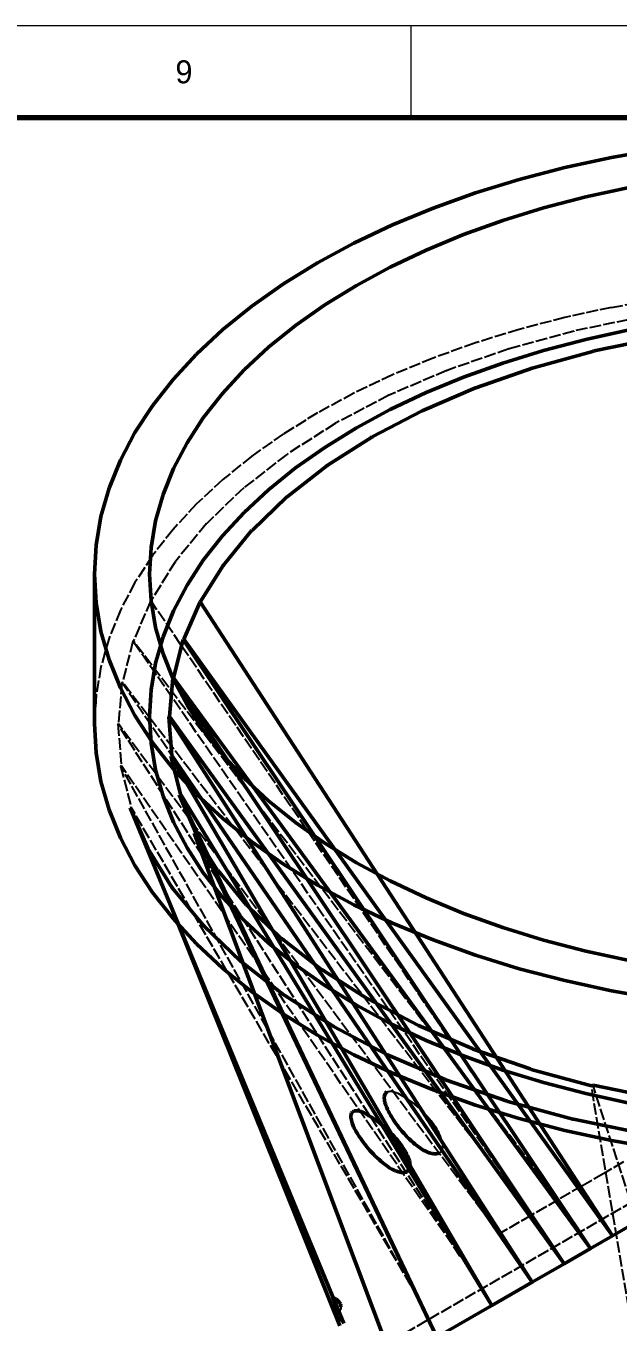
# Model space of a CAD drawing. Header units: millimetres. Extents: x 0 to 594, y 0 to 420.
# Drawn here: x 403.5 to 468.1, y 278.8 to 420 of the extents above; entities that cross this region are included whole.
import ezdxf
from ezdxf.enums import TextEntityAlignment as Align

# ---------------------------------------------------------------- set-up
doc = ezdxf.new("R2010")
doc.units = ezdxf.units.MM
doc.linetypes.add('DASHED', pattern=[1.524, 1.27, -0.254])
for name, color, linetype, lineweight in [('FINA', 7, 'CONTINUOUS', 18), ('NORMA', 7, 'CONTINUOUS', 70), ('OCULTA', 8, 'DASHED', 25), ('TEXTO', 7, 'CONTINUOUS', 25), ('VISIBLE', 7, 'CONTINUOUS', 50)]:
    doc.layers.add(name, color=color, linetype=linetype, lineweight=lineweight)

msp = doc.modelspace()

# ---------------------------------------------------------------- linework, layer by layer
at = {"layer": 'FINA'}
msp.add_line((445.5, 410), (445.5, 420), dxfattribs=at)
msp.add_lwpolyline([(0, 0), (594, 0), (594, 420), (0, 420)], close=True, dxfattribs=at)
at = {"layer": 'NORMA'}
msp.add_lwpolyline([(20, 10), (584, 10), (584, 410), (20, 410)], close=True, dxfattribs=at)
at = {"layer": 'OCULTA'}
for p, q in [((467.32, 389.35), (472.52, 390.26)), ((462.24, 388.25), (457.29, 386.95)), ((467.32, 389.35), (462.24, 388.25)), ((470.66, 388.31), (463.29, 386.79)), ((457.29, 386.95), (452.5, 385.48)), ((463.26, 386.77), (463.29, 386.79)), ((452.5, 385.48), (447.89, 383.82)), ((463.26, 386.77), (456.17, 384.83)), ((456.14, 384.82), (449.43, 382.49)), ((456.14, 384.82), (456.17, 384.83)), ((447.89, 383.82), (443.47, 381.99)), ((443.47, 381.99), (439.27, 380)), ((449.4, 382.48), (443.1, 379.78)), ((449.4, 382.48), (449.43, 382.49)), ((439.27, 380), (435.31, 377.86)), ((443.08, 379.77), (437.27, 376.73)), ((443.1, 379.78), (443.08, 379.77)), ((435.31, 377.86), (431.6, 375.57)), ((431.6, 375.57), (428.15, 373.15)), ((437.24, 376.71), (431.98, 373.36)), ((437.27, 376.73), (437.24, 376.71)), ((428.15, 373.15), (424.99, 370.6)), ((431.96, 373.34), (427.29, 369.71)), ((431.96, 373.34), (431.98, 373.36)), ((424.99, 370.6), (422.12, 367.94)), ((427.26, 369.69), (423.23, 365.82)), ((427.26, 369.69), (427.29, 369.71)), ((422.12, 367.94), (419.56, 365.17)), ((423.2, 365.8), (419.85, 361.71)), ((423.2, 365.8), (423.23, 365.82)), ((419.56, 365.17), (417.32, 362.31)), ((417.32, 362.31), (415.4, 359.38)), ((419.82, 361.69), (417.18, 357.43)), ((419.82, 361.69), (419.85, 361.71)), ((415.4, 359.38), (413.83, 356.38)), ((417.14, 357.41), (415.24, 353.02)), ((417.14, 357.41), (417.18, 357.43)), ((461.56, 292.18), (417.14, 357.41)), ((413.83, 356.38), (412.59, 353.33)), ((412.59, 353.33), (411.71, 350.23)), ((415.19, 353), (414.05, 348.52)), ((415.19, 353), (415.24, 353.02)), ((458.6, 290.47), (415.19, 353)), ((461.56, 292.18), (415.24, 353.02)), ((411.71, 350.23), (411.18, 347.11)), ((413.99, 348.49), (413.61, 343.98)), ((413.99, 348.49), (414.05, 348.52)), ((455.11, 288.45), (413.99, 348.49)), ((458.6, 290.47), (414.05, 348.52)), ((411.18, 347.11), (411, 343.98)), ((413.61, 343.98), (413.55, 343.94)), ((450.86, 286), (413.55, 343.94)), ((413.55, 343.94), (413.93, 339.42)), ((455.11, 288.45), (413.61, 343.98)), ((413.93, 339.42), (413.85, 339.38)), ((445.45, 282.88), (413.85, 339.38)), ((413.85, 339.38), (415, 334.9)), ((450.86, 286), (413.93, 339.42)), ((415, 334.9), (414.9, 334.84)), ((445.45, 282.88), (415, 334.9)), ((416.8, 330.46), (416.81, 330.41)), ((511.89, 316.34), (437.22, 273.23)), ((442.86, 303.9), (442.95, 303.95)), ((442.95, 303.95), (443.06, 303.97)), ((443.06, 303.97), (443.17, 303.99)), ((443.17, 303.99), (443.29, 303.98)), ((443.29, 303.98), (443.43, 303.97)), ((443.43, 303.97), (443.57, 303.94)), ((443.57, 303.94), (443.73, 303.89)), ((443.73, 303.89), (443.89, 303.83)), ((443.89, 303.83), (444.05, 303.76)), ((444.05, 303.76), (444.23, 303.67)), ((444.23, 303.67), (444.41, 303.57)), ((444.41, 303.57), (444.6, 303.45)), ((473.29, 256.32), (465.14, 304.57)), ((480.14, 258.82), (465.32, 304.63)), ((444.6, 303.45), (444.8, 303.33)), ((444.8, 303.33), (445, 303.2)), ((445, 303.2), (445.21, 303.05)), ((445.21, 303.05), (445.42, 302.9)), ((445.42, 302.9), (445.47, 302.86)), ((445.47, 302.86), (445.64, 302.74)), ((445.64, 302.74), (445.86, 302.57)), ((446.08, 302.39), (445.86, 302.57)), ((446.29, 302.2), (446.08, 302.39)), ((446.29, 302.2), (446.51, 302.01)), ((446.51, 302.01), (446.72, 301.81)), ((446.92, 301.61), (446.72, 301.81)), ((447.12, 301.4), (446.92, 301.61)), ((447.31, 301.18), (447.12, 301.4)), ((447.31, 301.18), (447.5, 300.97)), ((447.5, 300.97), (447.67, 300.75)), ((447.84, 300.53), (447.67, 300.75)), ((448, 300.31), (447.84, 300.53)), ((448, 300.31), (448.15, 300.09)), ((448.29, 299.87), (448.15, 300.09)), ((448.41, 299.66), (448.29, 299.87)), ((448.41, 299.66), (448.53, 299.45)), ((448.63, 299.25), (448.53, 299.45)), ((448.72, 299.05), (448.63, 299.25)), ((448.79, 298.85), (448.72, 299.05)), ((448.85, 298.66), (448.79, 298.85)), ((448.9, 298.49), (448.85, 298.66)), ((448.93, 298.32), (448.9, 298.49)), ((448.95, 298.16), (448.93, 298.32)), ((448.93, 297.74), (448.95, 297.87)), ((448.96, 298.01), (448.95, 298.16)), ((448.95, 297.87), (448.96, 298.01)), ((448.6, 297.28), (448.69, 297.35)), ((448.69, 297.35), (448.77, 297.43)), ((448.77, 297.43), (448.84, 297.52)), ((448.84, 297.52), (448.89, 297.62)), ((448.89, 297.62), (448.93, 297.74)), ((466.5, 295.03), (464.16, 293.68)), ((468.66, 296.28), (466.5, 295.03)), ((464.16, 293.68), (461.56, 292.18)), ((461.56, 292.18), (458.6, 290.47)), ((458.6, 290.47), (455.11, 288.45)), ((436.97, 281.52), (437.41, 279.72)), ((437.49, 279.79), (437.41, 279.72)), ((437.49, 279.53), (437.41, 279.72)), ((437.41, 279.72), (437.41, 279.72)), ((437.41, 279.72), (437.41, 279.72)), ((437.57, 279.86), (437.49, 279.79)), ((437.57, 279.37), (437.49, 279.53)), ((437.64, 279.93), (437.57, 279.86)), ((437.7, 280.01), (437.64, 279.93)), ((437.75, 280.09), (437.7, 280.01)), ((437.79, 280.17), (437.75, 280.09)), ((437.82, 280.25), (437.79, 280.17)), ((437.84, 280.33), (437.82, 280.25)), ((437.86, 280.41), (437.84, 280.33)), ((437.86, 280.49), (437.86, 280.41)), ((437.64, 279.23), (437.57, 279.37)), ((437.7, 279.11), (437.64, 279.23)), ((437.75, 279.02), (437.7, 279.11)), ((437.79, 278.94), (437.75, 279.02)), ((437.82, 278.89), (437.79, 278.94))]:
    msp.add_line(p, q, dxfattribs=at)
at = {"layer": 'VISIBLE'}
for p, q in [((467.32, 405.68), (472.52, 406.59)), ((467.32, 405.68), (472.52, 406.59)), ((467.32, 405.68), (462.24, 404.58)), ((462.24, 404.58), (467.32, 405.68)), ((467.32, 405.68), (467.32, 405.68)), ((462.24, 404.58), (457.29, 403.28)), ((457.29, 403.28), (462.24, 404.58)), ((462.24, 404.58), (462.24, 404.58)), ((457.29, 403.28), (452.5, 401.81)), ((452.5, 401.81), (457.29, 403.28)), ((457.29, 403.28), (457.29, 403.28)), ((469.25, 402.4), (464.53, 401.38)), ((452.5, 401.81), (447.89, 400.15)), ((447.89, 400.15), (452.5, 401.81)), ((452.5, 401.81), (452.5, 401.81)), ((459.94, 400.18), (464.53, 401.38)), ((447.89, 400.15), (443.47, 398.32)), ((443.47, 398.32), (447.89, 400.15)), ((447.89, 400.15), (447.89, 400.15)), ((459.94, 400.18), (455.5, 398.81)), ((443.47, 398.32), (439.27, 396.33)), ((439.27, 396.33), (443.47, 398.32)), ((443.47, 398.32), (443.47, 398.32)), ((455.5, 398.81), (451.22, 397.27)), ((451.22, 397.27), (447.13, 395.58)), ((439.27, 396.33), (435.31, 394.19)), ((435.31, 394.19), (439.27, 396.33)), ((439.27, 396.33), (439.27, 396.33)), ((447.13, 395.58), (443.23, 393.73)), ((435.31, 394.19), (431.6, 391.9)), ((431.6, 391.9), (435.31, 394.19)), ((435.31, 394.19), (435.31, 394.19)), ((443.23, 393.73), (439.55, 391.74)), ((431.6, 391.9), (428.15, 389.48)), ((428.15, 389.48), (431.6, 391.9)), ((431.6, 391.9), (431.6, 391.9)), ((439.55, 391.74), (436.11, 389.62)), ((436.11, 389.62), (432.91, 387.37)), ((428.15, 389.48), (424.99, 386.93)), ((424.99, 386.93), (428.15, 389.48)), ((428.15, 389.48), (428.15, 389.48)), ((424.99, 386.93), (422.12, 384.27)), ((422.12, 384.27), (424.99, 386.93)), ((424.99, 386.93), (424.99, 386.93)), ((432.91, 387.37), (429.98, 385)), ((469.25, 386.89), (464.53, 385.86)), ((459.94, 384.66), (464.53, 385.86)), ((472.28, 386.01), (465.44, 384.6)), ((422.12, 384.27), (419.56, 381.5)), ((419.56, 381.5), (422.12, 384.27)), ((422.12, 384.27), (422.12, 384.27)), ((429.98, 385), (427.32, 382.53)), ((459.94, 384.66), (455.5, 383.29)), ((465.4, 384.57), (458.83, 382.78)), ((465.44, 384.6), (465.4, 384.57)), ((455.5, 383.29), (451.22, 381.76)), ((458.79, 382.75), (452.56, 380.6)), ((458.79, 382.75), (458.83, 382.78)), ((419.56, 381.5), (417.32, 378.64)), ((417.32, 378.64), (419.56, 381.5)), ((419.56, 381.5), (419.56, 381.5)), ((427.32, 382.53), (424.94, 379.97)), ((451.22, 381.76), (447.13, 380.06)), ((424.94, 379.97), (422.86, 377.32)), ((447.13, 380.06), (443.23, 378.22)), ((452.52, 380.57), (446.69, 378.08)), ((452.52, 380.57), (452.56, 380.6)), ((417.32, 378.64), (415.4, 375.71)), ((415.4, 375.71), (417.32, 378.64)), ((417.32, 378.64), (417.32, 378.64)), ((422.86, 377.32), (421.09, 374.6)), ((443.23, 378.22), (439.55, 376.23)), ((446.65, 378.05), (441.27, 375.24)), ((446.69, 378.08), (446.65, 378.05)), ((415.4, 375.71), (413.83, 372.71)), ((413.83, 372.71), (415.4, 375.71)), ((415.4, 375.71), (415.4, 375.71)), ((439.55, 376.23), (436.11, 374.1)), ((421.09, 374.6), (419.62, 371.81)), ((436.11, 374.1), (432.91, 371.86)), ((441.23, 375.21), (436.35, 372.11)), ((441.27, 375.24), (441.23, 375.21)), ((413.83, 372.71), (412.59, 369.66)), ((412.59, 369.66), (413.83, 372.71)), ((413.83, 372.71), (413.83, 372.71)), ((419.62, 371.81), (418.48, 368.98)), ((432.91, 371.86), (429.98, 369.49)), ((436.31, 372.08), (431.98, 368.72)), ((436.31, 372.08), (436.35, 372.11)), ((412.59, 369.66), (411.71, 366.56)), ((411.71, 366.56), (412.59, 369.66)), ((412.59, 369.66), (412.59, 369.66)), ((418.48, 368.98), (417.66, 366.11)), ((429.98, 369.49), (427.32, 367.02)), ((431.94, 368.69), (428.21, 365.1)), ((431.98, 368.72), (431.94, 368.69)), ((427.32, 367.02), (424.94, 364.46)), ((411.71, 366.56), (411.18, 363.44)), ((411.18, 363.44), (411.71, 366.56)), ((411.71, 366.56), (411.71, 366.56)), ((417.66, 366.11), (417.16, 363.21)), ((424.94, 364.46), (422.86, 361.81)), ((428.16, 365.07), (425.06, 361.28)), ((428.21, 365.1), (428.16, 365.07)), ((411.18, 363.44), (411, 360.31)), ((411, 360.31), (411.18, 363.44)), ((411.18, 363.44), (411.18, 363.44)), ((417.16, 363.21), (417, 360.31)), ((422.86, 361.81), (421.09, 359.08)), ((411, 360.31), (411.18, 357.17)), ((411, 343.98), (411, 360.31)), ((411, 360.31), (411, 360.31)), ((417, 360.31), (417.16, 357.4)), ((425.01, 361.25), (422.56, 357.3)), ((425.01, 361.25), (425.06, 361.28)), ((421.09, 359.08), (419.62, 356.3)), ((411.18, 357.17), (411.71, 354.05)), ((417.16, 357.4), (417.66, 354.5)), ((422.5, 357.27), (420.74, 353.21)), ((422.5, 357.27), (422.56, 357.3)), ((467.46, 288.24), (422.5, 357.27)), ((419.62, 356.3), (418.48, 353.47)), ((417.66, 354.5), (418.48, 351.63)), ((411.71, 354.05), (412.59, 350.96)), ((418.48, 353.47), (417.66, 350.6)), ((420.68, 353.17), (419.61, 349.02)), ((420.74, 353.21), (420.68, 353.17)), ((465.03, 286.84), (420.68, 353.17)), ((467.46, 288.24), (420.74, 353.21)), ((418.48, 351.63), (419.62, 348.8)), ((412.59, 350.96), (413.83, 347.9)), ((417.66, 350.6), (417.16, 347.7)), ((419.53, 348.98), (419.18, 344.79)), ((419.61, 349.02), (419.53, 348.98)), ((462.18, 285.19), (419.53, 348.98)), ((465.03, 286.84), (419.61, 349.02)), ((419.62, 348.8), (421.09, 346.02)), ((413.83, 347.9), (415.4, 344.9)), ((417.16, 347.7), (417, 344.79)), ((421.09, 346.02), (422.86, 343.29)), ((415.4, 344.9), (417.32, 341.97)), ((417, 344.79), (417.16, 341.89)), ((419.18, 344.79), (419.09, 344.74)), ((458.7, 283.18), (419.09, 344.74)), ((419.09, 344.74), (419.44, 340.55)), ((462.18, 285.19), (419.18, 344.79)), ((411, 343.98), (411.18, 340.84)), ((411, 343.98), (411, 343.98)), ((411.18, 340.84), (411, 343.98)), ((422.86, 343.29), (424.94, 340.64)), ((417.16, 341.89), (417.66, 338.99)), ((417.32, 341.97), (419.56, 339.11)), ((411.18, 340.84), (411.71, 337.72)), ((411.71, 337.72), (411.18, 340.84)), ((411.18, 340.84), (411.18, 340.84)), ((419.44, 340.55), (419.32, 340.49)), ((454.28, 280.63), (419.32, 340.49)), ((419.32, 340.49), (420.39, 336.34)), ((458.7, 283.18), (419.44, 340.55)), ((424.94, 340.64), (427.32, 338.08)), ((417.66, 338.99), (418.48, 336.12)), ((419.56, 339.11), (422.12, 336.35)), ((411.71, 337.72), (412.59, 334.63)), ((412.59, 334.63), (411.71, 337.72)), ((411.71, 337.72), (411.71, 337.72)), ((427.32, 338.08), (429.98, 335.61)), ((418.48, 336.12), (419.62, 333.29)), ((420.39, 336.34), (420.23, 336.25)), ((448.32, 277.19), (420.23, 336.25)), ((420.23, 336.25), (421.99, 332.18)), ((454.28, 280.63), (420.39, 336.34)), ((422.12, 336.35), (424.99, 333.68)), ((412.59, 334.63), (413.83, 331.57)), ((413.83, 331.57), (412.59, 334.63)), ((412.59, 334.63), (412.59, 334.63)), ((438.17, 278.68), (414.9, 334.84)), ((414.9, 334.84), (416.8, 330.46)), ((429.98, 335.61), (432.91, 333.24)), ((419.62, 333.29), (421.09, 330.5)), ((424.99, 333.68), (428.15, 331.13)), ((432.91, 333.24), (436.11, 330.99)), ((421.99, 332.18), (421.88, 332.08)), ((444, 273.23), (421.88, 332.08)), ((421.88, 332.08), (424.32, 328.13)), ((448.32, 277.19), (421.99, 332.18)), ((413.83, 331.57), (415.4, 328.57)), ((415.4, 328.57), (413.83, 331.57)), ((413.83, 331.57), (413.83, 331.57)), ((416.81, 330.41), (419.45, 326.15)), ((421.09, 330.5), (422.86, 327.78)), ((428.15, 331.13), (431.6, 328.71)), ((436.11, 330.99), (439.55, 328.87)), ((415.4, 328.57), (417.32, 325.64)), ((417.32, 325.64), (415.4, 328.57)), ((415.4, 328.57), (415.4, 328.57)), ((422.86, 327.78), (424.94, 325.13)), ((424.32, 328.13), (424.43, 328.07)), ((424.43, 328.07), (427.53, 324.28)), ((431.6, 328.71), (435.31, 326.42)), ((439.55, 328.87), (443.23, 326.88)), ((419.45, 326.15), (419.52, 326.11)), ((419.52, 326.11), (422.87, 322.02)), ((435.31, 326.42), (439.27, 324.28)), ((443.23, 326.88), (447.13, 325.04)), ((417.32, 325.64), (419.56, 322.78)), ((419.56, 322.78), (417.32, 325.64)), ((417.32, 325.64), (417.32, 325.64)), ((424.94, 325.13), (427.32, 322.57)), ((447.13, 325.04), (451.22, 323.34)), ((427.53, 324.28), (427.63, 324.22)), ((427.63, 324.22), (431.36, 320.63)), ((439.27, 324.28), (443.47, 322.29)), ((451.22, 323.34), (455.5, 321.81)), ((419.56, 322.78), (422.12, 320.02)), ((420.13, 322.16), (419.56, 322.78)), ((419.56, 322.78), (419.56, 322.78)), ((437.74, 278.43), (420.13, 322.16)), ((420.13, 322.16), (420.13, 322.16)), ((420.13, 322.16), (420.13, 322.16)), ((420.13, 322.16), (420.13, 322.16)), ((420.13, 322.16), (420.13, 322.16)), ((422.87, 322.02), (422.92, 321.99)), ((422.92, 321.99), (426.95, 318.11)), ((427.32, 322.57), (429.98, 320.09)), ((443.47, 322.29), (447.89, 320.46)), ((431.36, 320.63), (431.46, 320.57)), ((431.46, 320.57), (435.78, 317.21)), ((447.89, 320.46), (452.5, 318.81)), ((455.5, 321.81), (459.94, 320.44)), ((464.53, 319.23), (459.94, 320.44)), ((422.12, 320.02), (424.99, 317.35)), ((429.98, 320.09), (432.91, 317.73)), ((464.53, 319.23), (469.25, 318.21)), ((426.95, 318.11), (427.01, 318.08)), ((427.01, 318.08), (431.67, 314.45)), ((432.91, 317.73), (436.11, 315.48)), ((452.5, 318.81), (457.29, 317.33)), ((424.99, 317.35), (428.15, 314.8)), ((435.78, 317.21), (435.88, 317.15)), ((435.88, 317.15), (440.75, 314.05)), ((457.29, 317.33), (462.24, 316.03)), ((428.15, 314.8), (431.6, 312.38)), ((436.11, 315.48), (439.55, 313.36)), ((462.24, 316.03), (467.32, 314.93)), ((467.32, 314.93), (472.52, 314.02)), ((431.67, 314.45), (431.73, 314.41)), ((431.73, 314.41), (436.99, 311.06)), ((440.75, 314.05), (440.84, 314)), ((440.84, 314), (446.22, 311.18)), ((431.6, 312.38), (435.31, 310.09)), ((439.55, 313.36), (443.23, 311.37)), ((437.05, 311.03), (436.99, 311.06)), ((437.05, 311.03), (442.85, 307.99)), ((443.23, 311.37), (447.13, 309.52)), ((446.22, 311.18), (446.32, 311.13)), ((446.32, 311.13), (452.15, 308.63)), ((435.31, 310.09), (439.27, 307.95)), ((447.13, 309.52), (451.22, 307.83)), ((439.27, 307.95), (443.47, 305.96)), ((442.85, 307.99), (442.91, 307.96)), ((442.91, 307.96), (449.2, 305.27)), ((451.22, 307.83), (455.5, 306.29)), ((452.15, 308.63), (452.25, 308.57)), ((452.25, 308.57), (458.47, 306.42)), ((458.47, 306.42), (458.58, 306.36)), ((458.58, 306.36), (465.14, 304.57)), ((443.47, 305.96), (447.89, 304.13)), ((449.26, 305.23), (449.2, 305.27)), ((449.26, 305.23), (455.98, 302.91)), ((455.5, 306.29), (459.94, 304.92)), ((464.53, 303.72), (459.94, 304.92)), ((442.59, 303.49), (442.62, 303.6)), ((442.62, 303.6), (442.66, 303.69)), ((442.66, 303.69), (442.72, 303.78)), ((442.72, 303.78), (442.78, 303.85)), ((442.78, 303.85), (442.86, 303.9)), ((447.89, 304.13), (452.5, 302.48)), ((464.53, 303.72), (469.25, 302.7)), ((465.32, 304.63), (465.14, 304.57)), ((465.32, 304.63), (472.16, 303.22)), ((442.58, 303.36), (442.59, 303.49)), ((442.58, 303.23), (442.58, 303.36)), ((442.59, 303.08), (442.58, 303.23)), ((442.61, 302.92), (442.59, 303.08)), ((442.65, 302.75), (442.61, 302.92)), ((442.7, 302.58), (442.65, 302.75)), ((442.76, 302.39), (442.7, 302.58)), ((442.84, 302.2), (442.76, 302.39)), ((442.92, 302), (442.84, 302.2)), ((452.5, 302.48), (457.29, 301)), ((456.04, 302.87), (455.98, 302.91)), ((456.04, 302.87), (463.12, 300.94)), ((438.94, 301.26), (438.95, 301.38)), ((438.95, 301.13), (438.94, 301.26)), ((438.95, 301.38), (438.98, 301.49)), ((438.96, 300.99), (438.95, 301.13)), ((438.99, 300.83), (438.96, 300.99)), ((438.98, 301.49), (439.01, 301.59)), ((439.04, 300.67), (438.99, 300.83)), ((439.01, 301.59), (439.06, 301.67)), ((439.09, 300.5), (439.04, 300.67)), ((439.06, 301.67), (439.12, 301.74)), ((439.12, 301.74), (439.2, 301.79)), ((439.2, 301.79), (439.29, 301.83)), ((439.29, 301.83), (439.38, 301.85)), ((439.38, 301.85), (439.49, 301.86)), ((439.49, 301.86), (439.62, 301.86)), ((439.62, 301.86), (439.75, 301.84)), ((439.75, 301.84), (439.89, 301.81)), ((439.89, 301.81), (440.04, 301.76)), ((440.04, 301.76), (440.2, 301.7)), ((440.2, 301.7), (440.37, 301.63)), ((440.37, 301.63), (440.54, 301.54)), ((440.54, 301.54), (440.72, 301.44)), ((440.72, 301.44), (440.91, 301.32)), ((440.91, 301.32), (441.11, 301.2)), ((441.11, 301.2), (441.31, 301.07)), ((441.31, 301.07), (441.52, 300.92)), ((441.52, 300.92), (441.73, 300.77)), ((441.84, 300.69), (441.73, 300.77)), ((441.84, 300.69), (441.95, 300.61)), ((443.02, 301.79), (442.92, 302)), ((443.13, 301.58), (443.02, 301.79)), ((443.25, 301.36), (443.13, 301.58)), ((443.39, 301.14), (443.25, 301.36)), ((443.39, 301.14), (443.53, 300.92)), ((443.68, 300.69), (443.53, 300.92)), ((443.83, 300.47), (443.68, 300.69)), ((457.29, 301), (462.24, 299.7)), ((463.21, 300.93), (463.12, 300.94)), ((470.58, 299.41), (463.21, 300.93)), ((439.16, 300.31), (439.09, 300.5)), ((439.24, 300.12), (439.16, 300.31)), ((439.34, 299.93), (439.24, 300.12)), ((439.44, 299.72), (439.34, 299.93)), ((439.56, 299.51), (439.44, 299.72)), ((439.68, 299.3), (439.56, 299.51)), ((439.82, 299.08), (439.68, 299.3)), ((441.95, 300.61), (442.17, 300.44)), ((442.39, 300.26), (442.17, 300.44)), ((442.61, 300.08), (442.39, 300.26)), ((442.61, 300.08), (442.83, 299.89)), ((442.83, 299.89), (443.04, 299.69)), ((443.25, 299.49), (443.04, 299.69)), ((443.45, 299.28), (443.25, 299.49)), ((443.65, 299.07), (443.45, 299.28)), ((444, 300.24), (443.83, 300.47)), ((444, 300.24), (444.17, 300.02)), ((444.35, 299.8), (444.17, 300.02)), ((444.54, 299.58), (444.35, 299.8)), ((444.73, 299.37), (444.54, 299.58)), ((444.73, 299.37), (444.92, 299.16)), ((462.24, 299.7), (467.32, 298.6)), ((439.97, 298.86), (439.82, 299.08)), ((440.12, 298.64), (439.97, 298.86)), ((440.29, 298.42), (440.12, 298.64)), ((440.46, 298.2), (440.29, 298.42)), ((440.46, 298.2), (440.63, 297.98)), ((440.82, 297.76), (440.63, 297.98)), ((443.65, 299.07), (443.84, 298.85)), ((443.84, 298.85), (444.02, 298.64)), ((444.19, 298.42), (444.02, 298.64)), ((444.36, 298.21), (444.19, 298.42)), ((444.36, 298.21), (444.51, 297.99)), ((444.65, 297.78), (444.51, 297.99)), ((445.12, 298.96), (444.92, 299.16)), ((445.12, 298.96), (445.32, 298.76)), ((445.52, 298.57), (445.32, 298.76)), ((445.52, 298.57), (445.72, 298.39)), ((445.72, 298.39), (445.92, 298.22)), ((445.92, 298.22), (446.12, 298.06)), ((446.12, 298.06), (446.32, 297.91)), ((446.32, 297.91), (446.52, 297.77)), ((467.32, 298.6), (472.52, 297.69)), ((441.01, 297.54), (440.82, 297.76)), ((441.2, 297.33), (441.01, 297.54)), ((441.2, 297.33), (441.4, 297.13)), ((441.6, 296.92), (441.4, 297.13)), ((441.6, 296.92), (441.8, 296.73)), ((442.01, 296.54), (441.8, 296.73)), ((442.01, 296.54), (442.21, 296.37)), ((444.79, 297.57), (444.65, 297.78)), ((444.79, 297.57), (444.91, 297.36)), ((445.01, 297.16), (444.91, 297.36)), ((445.11, 296.96), (445.01, 297.16)), ((445.19, 296.77), (445.11, 296.96)), ((445.26, 296.59), (445.19, 296.77)), ((445.31, 296.41), (445.26, 296.59)), ((446.52, 297.77), (446.71, 297.65)), ((446.71, 297.65), (446.9, 297.54)), ((446.9, 297.54), (447.09, 297.44)), ((447.09, 297.44), (447.28, 297.36)), ((447.28, 297.36), (447.46, 297.29)), ((447.46, 297.29), (447.63, 297.24)), ((447.63, 297.24), (447.79, 297.2)), ((447.79, 297.2), (447.82, 297.19)), ((447.82, 297.19), (447.95, 297.17)), ((447.95, 297.17), (448.1, 297.17)), ((448.1, 297.17), (448.24, 297.18)), ((448.24, 297.18), (448.37, 297.2)), ((448.37, 297.2), (448.49, 297.23)), ((448.49, 297.23), (448.6, 297.28)), ((442.21, 296.37), (442.41, 296.2)), ((442.41, 296.2), (442.61, 296.04)), ((442.61, 296.04), (442.81, 295.89)), ((442.81, 295.89), (443.01, 295.75)), ((443.01, 295.75), (443.2, 295.62)), ((443.2, 295.62), (443.4, 295.51)), ((443.4, 295.51), (443.59, 295.42)), ((443.59, 295.42), (443.77, 295.33)), ((443.77, 295.33), (443.95, 295.26)), ((443.95, 295.26), (444.12, 295.21)), ((444.12, 295.21), (444.28, 295.17)), ((444.28, 295.17), (444.41, 295.14)), ((444.41, 295.14), (444.43, 295.14)), ((444.43, 295.14), (444.58, 295.13)), ((444.58, 295.13), (444.71, 295.14)), ((444.71, 295.14), (444.84, 295.16)), ((444.84, 295.16), (444.95, 295.19)), ((444.95, 295.19), (445.06, 295.24)), ((445.06, 295.24), (445.14, 295.3)), ((445.14, 295.3), (445.22, 295.38)), ((445.22, 295.38), (445.28, 295.47)), ((445.28, 295.47), (445.33, 295.57)), ((445.35, 296.25), (445.31, 296.41)), ((445.33, 295.57), (445.36, 295.68)), ((445.37, 296.09), (445.35, 296.25)), ((445.36, 295.68), (445.38, 295.8)), ((445.38, 295.94), (445.37, 296.09)), ((445.38, 295.8), (445.38, 295.94)), ((469.59, 289.46), (467.46, 288.24)), ((467.46, 288.24), (465.03, 286.84)), ((465.03, 286.84), (462.18, 285.19)), ((462.18, 285.19), (458.7, 283.18)), ((458.7, 283.18), (454.28, 280.63)), ((437, 281.42), (436.97, 281.52)), ((437, 281.5), (436.97, 281.52)), ((437, 281.5), (437.11, 281.45)), ((437.11, 281.13), (437, 281.42)), ((437.11, 281.45), (437.22, 281.39)), ((437.22, 280.84), (437.11, 281.13)), ((437.22, 281.39), (437.32, 281.33)), ((437.32, 281.33), (437.41, 281.27)), ((437.41, 281.27), (437.49, 281.2)), ((437.49, 281.2), (437.57, 281.13)), ((437.57, 281.13), (437.64, 281.06)), ((437.64, 281.06), (437.7, 280.98)), ((437.7, 280.98), (437.75, 280.9)), ((437.32, 280.57), (437.22, 280.84)), ((437.32, 280.57), (437.41, 280.32)), ((437.49, 280.09), (437.41, 280.32)), ((437.49, 280.09), (437.57, 279.87)), ((437.64, 279.67), (437.57, 279.87)), ((437.75, 280.9), (437.79, 280.82)), ((437.79, 280.82), (437.82, 280.74)), ((437.82, 280.74), (437.84, 280.66)), ((437.84, 280.66), (437.86, 280.58)), ((437.86, 280.58), (437.86, 280.49)), ((454.28, 280.63), (448.32, 277.19))]:
    msp.add_line(p, q, dxfattribs=at)

# ---------------------------------------------------------------- texts
at = {"layer": 'TEXTO'}
msp.add_text('9', height=2.5, dxfattribs=at).set_placement((420.75, 415), align=Align.MIDDLE_CENTER)

doc.saveas('drawing.dxf')
